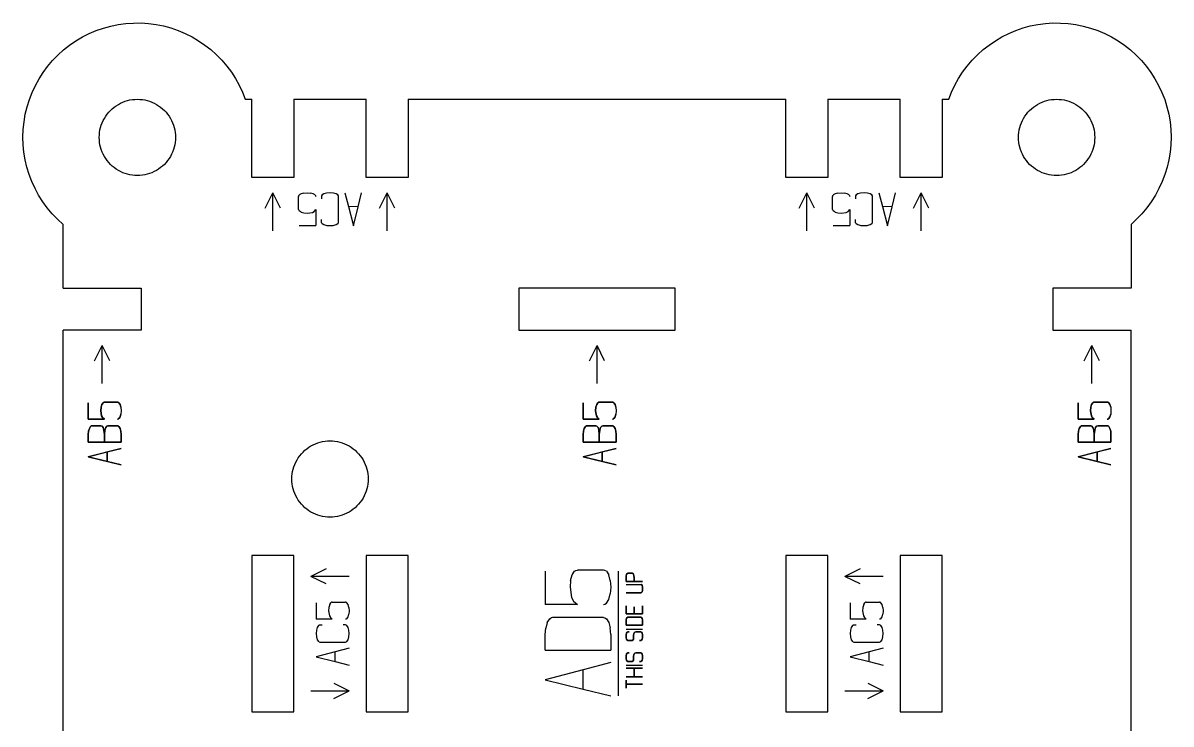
# Model space of a CAD drawing. Header units: millimetres. Extents: x -922 to -771, y -222 to -62.
# Drawn here: x -921.7 to -771.2, y -154.1 to -62.3 of the extents above; entities that cross this region are included whole.
import ezdxf

# ---------------------------------------------------------------- set-up
doc = ezdxf.new("R2010")
doc.units = ezdxf.units.MM
doc.layers.add('coding', color=2, linetype='Continuous')

msp = doc.modelspace()

# ---------------------------------------------------------------- linework, layer by layer
for p, q in [((-912.1, -63.3), (-911.16, -62.97)), ((-911.16, -62.97), (-910.2, -62.71)), ((-910.2, -62.71), (-909.22, -62.51)), ((-909.22, -62.51), (-908.23, -62.37)), ((-908.23, -62.37), (-907.23, -62.31)), ((-907.23, -62.31), (-906.23, -62.3)), ((-906.23, -62.3), (-905.23, -62.37)), ((-905.23, -62.37), (-904.24, -62.5)), ((-904.24, -62.5), (-903.26, -62.7)), ((-903.26, -62.7), (-902.3, -62.96)), ((-902.3, -62.96), (-901.35, -63.28)), ((-791.55, -63.28), (-790.61, -62.96)), ((-790.61, -62.96), (-789.65, -62.7)), ((-789.65, -62.7), (-788.67, -62.5)), ((-788.67, -62.5), (-787.67, -62.37)), ((-787.67, -62.37), (-786.68, -62.3)), ((-786.68, -62.3), (-785.68, -62.31)), ((-785.68, -62.31), (-784.68, -62.37)), ((-784.68, -62.37), (-783.69, -62.51)), ((-783.69, -62.51), (-782.71, -62.71)), ((-782.71, -62.71), (-781.75, -62.97)), ((-781.75, -62.97), (-780.8, -63.3)), ((-915.6, -65.22), (-914.78, -64.65)), ((-914.78, -64.65), (-913.92, -64.14)), ((-913.92, -64.14), (-913.02, -63.69)), ((-913.02, -63.69), (-912.1, -63.3)), ((-901.35, -63.28), (-900.43, -63.67)), ((-900.43, -63.67), (-899.54, -64.12)), ((-899.54, -64.12), (-898.68, -64.63)), ((-898.68, -64.63), (-897.85, -65.19)), ((-795.06, -65.19), (-794.23, -64.63)), ((-794.23, -64.63), (-793.37, -64.12)), ((-793.37, -64.12), (-792.48, -63.67)), ((-792.48, -63.67), (-791.55, -63.28)), ((-780.8, -63.3), (-779.88, -63.69)), ((-779.88, -63.69), (-778.99, -64.14)), ((-778.99, -64.14), (-778.13, -64.65)), ((-778.13, -64.65), (-777.31, -65.22)), ((-917.13, -66.51), (-916.38, -65.84)), ((-916.38, -65.84), (-915.6, -65.22)), ((-897.85, -65.19), (-897.06, -65.8)), ((-897.06, -65.8), (-896.32, -66.47)), ((-796.59, -66.47), (-795.84, -65.8)), ((-795.84, -65.8), (-795.06, -65.19)), ((-777.31, -65.22), (-776.52, -65.84)), ((-776.52, -65.84), (-775.78, -66.51)), ((-918.47, -67.99), (-917.82, -67.23)), ((-917.82, -67.23), (-917.13, -66.51)), ((-896.32, -66.47), (-895.62, -67.19)), ((-895.62, -67.19), (-894.97, -67.95)), ((-797.93, -67.95), (-797.29, -67.19)), ((-797.29, -67.19), (-796.59, -66.47)), ((-775.78, -66.51), (-775.09, -67.23)), ((-775.09, -67.23), (-774.44, -67.99)), ((-919.6, -69.63), (-919.06, -68.79)), ((-919.06, -68.79), (-918.47, -67.99)), ((-894.97, -67.95), (-894.38, -68.75)), ((-894.38, -68.75), (-893.84, -69.59)), ((-799.07, -69.59), (-798.53, -68.75)), ((-798.53, -68.75), (-797.93, -67.95)), ((-774.44, -67.99), (-773.85, -68.79)), ((-773.85, -68.79), (-773.31, -69.63)), ((-920.5, -71.42), (-920.08, -70.51)), ((-920.08, -70.51), (-919.6, -69.63)), ((-893.84, -69.59), (-893.35, -70.46)), ((-893.35, -70.46), (-892.93, -71.37)), ((-799.98, -71.37), (-799.56, -70.46)), ((-799.56, -70.46), (-799.07, -69.59)), ((-773.31, -69.63), (-772.83, -70.51)), ((-772.83, -70.51), (-772.41, -71.42)), ((-920.86, -72.35), (-920.5, -71.42)), ((-892.93, -71.37), (-892.56, -72.3)), ((-800.35, -72.3), (-799.98, -71.37)), ((-772.41, -71.42), (-772.04, -72.35)), ((-921.4, -74.27), (-921.16, -73.3)), ((-921.16, -73.3), (-920.86, -72.35)), ((-910.24, -73.76), (-910, -73.54)), ((-910, -73.54), (-909.75, -73.33)), ((-909.75, -73.33), (-909.48, -73.14)), ((-909.48, -73.14), (-909.2, -72.97)), ((-909.2, -72.97), (-908.92, -72.81)), ((-908.92, -72.81), (-908.62, -72.68)), ((-908.62, -72.68), (-908.31, -72.56)), ((-908.31, -72.56), (-908, -72.47)), ((-908, -72.47), (-907.68, -72.39)), ((-907.68, -72.39), (-907.36, -72.34)), ((-907.36, -72.34), (-907.03, -72.31)), ((-907.03, -72.31), (-906.7, -72.3)), ((-906.7, -72.3), (-906.38, -72.31)), ((-906.38, -72.31), (-906.05, -72.34)), ((-906.05, -72.34), (-905.73, -72.39)), ((-905.73, -72.39), (-905.41, -72.47)), ((-905.41, -72.47), (-905.1, -72.56)), ((-905.1, -72.56), (-904.79, -72.68)), ((-904.79, -72.68), (-904.49, -72.81)), ((-904.49, -72.81), (-904.2, -72.97)), ((-904.2, -72.97), (-903.93, -73.14)), ((-903.93, -73.14), (-903.66, -73.33)), ((-903.66, -73.33), (-903.41, -73.54)), ((-903.41, -73.54), (-903.17, -73.76)), ((-892.56, -72.3), (-891.7, -72.3)), ((-891.7, -82.55), (-891.7, -72.3)), ((-886.2, -72.3), (-886.2, -82.55)), ((-886.2, -72.3), (-876.7, -72.3)), ((-876.7, -82.55), (-876.7, -72.3)), ((-871.2, -72.3), (-821.7, -72.3)), ((-871.2, -72.3), (-871.2, -82.55)), ((-821.7, -82.55), (-821.7, -72.3)), ((-816.2, -72.3), (-806.7, -72.3)), ((-816.2, -72.3), (-816.2, -82.55)), ((-806.7, -82.55), (-806.7, -72.3)), ((-801.2, -72.3), (-800.35, -72.3)), ((-801.2, -72.3), (-801.2, -82.55)), ((-789.74, -73.76), (-789.5, -73.54)), ((-789.5, -73.54), (-789.25, -73.33)), ((-789.25, -73.33), (-788.98, -73.14)), ((-788.98, -73.14), (-788.7, -72.97)), ((-788.7, -72.97), (-788.42, -72.81)), ((-788.42, -72.81), (-788.12, -72.68)), ((-788.12, -72.68), (-787.81, -72.56)), ((-787.81, -72.56), (-787.5, -72.47)), ((-787.5, -72.47), (-787.18, -72.39)), ((-787.18, -72.39), (-786.86, -72.34)), ((-786.86, -72.34), (-786.53, -72.31)), ((-786.53, -72.31), (-786.2, -72.3)), ((-786.2, -72.3), (-785.88, -72.31)), ((-785.88, -72.31), (-785.55, -72.34)), ((-785.55, -72.34), (-785.23, -72.39)), ((-785.23, -72.39), (-784.91, -72.47)), ((-784.91, -72.47), (-784.6, -72.56)), ((-784.6, -72.56), (-784.29, -72.68)), ((-784.29, -72.68), (-783.99, -72.81)), ((-783.99, -72.81), (-783.7, -72.97)), ((-783.7, -72.97), (-783.43, -73.14)), ((-783.43, -73.14), (-783.16, -73.33)), ((-783.16, -73.33), (-782.91, -73.54)), ((-782.91, -73.54), (-782.67, -73.76)), ((-772.04, -72.35), (-771.75, -73.3)), ((-771.75, -73.3), (-771.51, -74.27)), ((-921.56, -75.26), (-921.4, -74.27)), ((-911.32, -75.38), (-911.19, -75.09)), ((-911.19, -75.09), (-911.03, -74.8)), ((-911.03, -74.8), (-910.86, -74.52)), ((-910.86, -74.52), (-910.67, -74.25)), ((-910.67, -74.25), (-910.46, -74)), ((-910.46, -74), (-910.24, -73.76)), ((-903.17, -73.76), (-902.94, -74)), ((-902.94, -74), (-902.74, -74.25)), ((-902.74, -74.25), (-902.55, -74.52)), ((-902.55, -74.52), (-902.37, -74.8)), ((-902.37, -74.8), (-902.22, -75.09)), ((-902.22, -75.09), (-902.08, -75.38)), ((-790.82, -75.38), (-790.69, -75.09)), ((-790.69, -75.09), (-790.54, -74.8)), ((-790.54, -74.8), (-790.36, -74.52)), ((-790.36, -74.52), (-790.17, -74.25)), ((-790.17, -74.25), (-789.96, -74)), ((-789.96, -74), (-789.74, -73.76)), ((-782.67, -73.76), (-782.45, -74)), ((-782.45, -74), (-782.24, -74.25)), ((-782.24, -74.25), (-782.05, -74.52)), ((-782.05, -74.52), (-781.87, -74.8)), ((-781.87, -74.8), (-781.72, -75.09)), ((-781.72, -75.09), (-781.59, -75.38)), ((-771.51, -74.27), (-771.34, -75.26)), ((-921.7, -77.25), (-921.67, -76.25)), ((-921.67, -76.25), (-921.56, -75.26)), ((-911.69, -76.97), (-911.66, -76.64)), ((-911.66, -76.64), (-911.61, -76.32)), ((-911.61, -76.32), (-911.53, -76)), ((-911.53, -76), (-911.44, -75.69)), ((-911.44, -75.69), (-911.32, -75.38)), ((-902.08, -75.38), (-901.97, -75.69)), ((-901.97, -75.69), (-901.87, -76)), ((-901.87, -76), (-901.8, -76.32)), ((-901.8, -76.32), (-901.75, -76.64)), ((-901.75, -76.64), (-901.71, -76.97)), ((-791.19, -76.97), (-791.16, -76.64)), ((-791.16, -76.64), (-791.11, -76.32)), ((-791.11, -76.32), (-791.03, -76)), ((-791.03, -76), (-790.94, -75.69)), ((-790.94, -75.69), (-790.82, -75.38)), ((-781.59, -75.38), (-781.47, -75.69)), ((-781.47, -75.69), (-781.38, -76)), ((-781.38, -76), (-781.3, -76.32)), ((-781.3, -76.32), (-781.25, -76.64)), ((-781.25, -76.64), (-781.22, -76.97)), ((-771.34, -75.26), (-771.24, -76.25)), ((-771.24, -76.25), (-771.2, -77.25)), ((-921.67, -78.25), (-921.7, -77.25)), ((-921.58, -79.24), (-921.67, -78.25)), ((-911.7, -77.3), (-911.69, -76.97)), ((-911.69, -77.62), (-911.7, -77.3)), ((-911.66, -77.95), (-911.69, -77.62)), ((-911.61, -78.27), (-911.66, -77.95)), ((-901.75, -77.95), (-901.8, -78.27)), ((-901.71, -77.62), (-901.75, -77.95)), ((-901.71, -76.97), (-901.7, -77.3)), ((-901.7, -77.3), (-901.71, -77.62)), ((-791.2, -77.3), (-791.19, -76.97)), ((-791.19, -77.62), (-791.2, -77.3)), ((-791.16, -77.95), (-791.19, -77.62)), ((-791.11, -78.27), (-791.16, -77.95)), ((-781.25, -77.95), (-781.3, -78.27)), ((-781.22, -77.62), (-781.25, -77.95)), ((-781.22, -76.97), (-781.2, -77.3)), ((-781.2, -77.3), (-781.22, -77.62)), ((-771.24, -78.25), (-771.33, -79.24)), ((-771.2, -77.25), (-771.24, -78.25)), ((-921.41, -80.23), (-921.58, -79.24)), ((-911.53, -78.59), (-911.61, -78.27)), ((-911.44, -78.9), (-911.53, -78.59)), ((-911.32, -79.21), (-911.44, -78.9)), ((-911.19, -79.51), (-911.32, -79.21)), ((-911.03, -79.8), (-911.19, -79.51)), ((-902.22, -79.51), (-902.37, -79.8)), ((-902.08, -79.21), (-902.22, -79.51)), ((-901.97, -78.9), (-902.08, -79.21)), ((-901.87, -78.59), (-901.97, -78.9)), ((-901.8, -78.27), (-901.87, -78.59)), ((-791.03, -78.59), (-791.11, -78.27)), ((-790.94, -78.9), (-791.03, -78.59)), ((-790.82, -79.21), (-790.94, -78.9)), ((-790.69, -79.51), (-790.82, -79.21)), ((-790.54, -79.8), (-790.69, -79.51)), ((-781.72, -79.51), (-781.87, -79.8)), ((-781.59, -79.21), (-781.72, -79.51)), ((-781.47, -78.9), (-781.59, -79.21)), ((-781.38, -78.59), (-781.47, -78.9)), ((-781.3, -78.27), (-781.38, -78.59)), ((-771.33, -79.24), (-771.49, -80.23)), ((-921.19, -81.2), (-921.41, -80.23)), ((-920.89, -82.16), (-921.19, -81.2)), ((-910.86, -80.07), (-911.03, -79.8)), ((-910.67, -80.34), (-910.86, -80.07)), ((-910.46, -80.59), (-910.67, -80.34)), ((-910.24, -80.83), (-910.46, -80.59)), ((-910, -81.06), (-910.24, -80.83)), ((-909.75, -81.26), (-910, -81.06)), ((-909.48, -81.45), (-909.75, -81.26)), ((-903.66, -81.26), (-903.93, -81.45)), ((-903.41, -81.06), (-903.66, -81.26)), ((-903.17, -80.83), (-903.41, -81.06)), ((-902.94, -80.59), (-903.17, -80.83)), ((-902.74, -80.34), (-902.94, -80.59)), ((-902.55, -80.07), (-902.74, -80.34)), ((-902.37, -79.8), (-902.55, -80.07)), ((-790.36, -80.07), (-790.54, -79.8)), ((-790.17, -80.34), (-790.36, -80.07)), ((-789.96, -80.59), (-790.17, -80.34)), ((-789.74, -80.83), (-789.96, -80.59)), ((-789.5, -81.06), (-789.74, -80.83)), ((-789.25, -81.26), (-789.5, -81.06)), ((-788.98, -81.45), (-789.25, -81.26)), ((-783.16, -81.26), (-783.43, -81.45)), ((-782.91, -81.06), (-783.16, -81.26)), ((-782.67, -80.83), (-782.91, -81.06)), ((-782.45, -80.59), (-782.67, -80.83)), ((-782.24, -80.34), (-782.45, -80.59)), ((-782.05, -80.07), (-782.24, -80.34)), ((-781.87, -79.8), (-782.05, -80.07)), ((-771.72, -81.2), (-772.01, -82.16)), ((-771.49, -80.23), (-771.72, -81.2)), ((-920.54, -83.09), (-920.89, -82.16)), ((-909.2, -81.63), (-909.48, -81.45)), ((-908.92, -81.78), (-909.2, -81.63)), ((-908.62, -81.92), (-908.92, -81.78)), ((-908.31, -82.03), (-908.62, -81.92)), ((-908, -82.13), (-908.31, -82.03)), ((-907.68, -82.2), (-908, -82.13)), ((-907.36, -82.25), (-907.68, -82.2)), ((-907.03, -82.29), (-907.36, -82.25)), ((-906.7, -82.3), (-907.03, -82.29)), ((-906.38, -82.29), (-906.7, -82.3)), ((-906.05, -82.25), (-906.38, -82.29)), ((-905.73, -82.2), (-906.05, -82.25)), ((-905.41, -82.13), (-905.73, -82.2)), ((-905.1, -82.03), (-905.41, -82.13)), ((-904.79, -81.92), (-905.1, -82.03)), ((-904.49, -81.78), (-904.79, -81.92)), ((-904.2, -81.63), (-904.49, -81.78)), ((-903.93, -81.45), (-904.2, -81.63)), ((-886.2, -82.55), (-891.7, -82.55)), ((-871.2, -82.55), (-876.7, -82.55)), ((-816.2, -82.55), (-821.7, -82.55)), ((-801.2, -82.55), (-806.7, -82.55)), ((-788.7, -81.63), (-788.98, -81.45)), ((-788.42, -81.78), (-788.7, -81.63)), ((-788.12, -81.92), (-788.42, -81.78)), ((-787.81, -82.03), (-788.12, -81.92)), ((-787.5, -82.13), (-787.81, -82.03)), ((-787.18, -82.2), (-787.5, -82.13)), ((-786.86, -82.25), (-787.18, -82.2)), ((-786.53, -82.29), (-786.86, -82.25)), ((-786.2, -82.3), (-786.53, -82.29)), ((-785.88, -82.29), (-786.2, -82.3)), ((-785.55, -82.25), (-785.88, -82.29)), ((-785.23, -82.2), (-785.55, -82.25)), ((-784.91, -82.13), (-785.23, -82.2)), ((-784.6, -82.03), (-784.91, -82.13)), ((-784.29, -81.92), (-784.6, -82.03)), ((-783.99, -81.78), (-784.29, -81.92)), ((-783.7, -81.63), (-783.99, -81.78)), ((-783.43, -81.45), (-783.7, -81.63)), ((-772.01, -82.16), (-772.37, -83.09)), ((-920.12, -84), (-920.54, -83.09)), ((-919.65, -84.88), (-920.12, -84)), ((-772.79, -84), (-773.26, -84.88)), ((-772.37, -83.09), (-772.79, -84)), ((-919.11, -85.72), (-919.65, -84.88)), ((-918.52, -86.53), (-919.11, -85.72)), ((-773.8, -85.72), (-774.39, -86.53)), ((-773.26, -84.88), (-773.8, -85.72)), ((-917.88, -87.3), (-918.52, -86.53)), ((-774.39, -86.53), (-775.03, -87.3)), ((-917.19, -88.02), (-917.88, -87.3)), ((-916.45, -88.7), (-917.19, -88.02)), ((-916.45, -97.05), (-916.45, -88.7)), ((-775.72, -88.02), (-776.45, -88.7)), ((-776.45, -88.7), (-776.45, -97.05)), ((-775.03, -87.3), (-775.72, -88.02)), ((-916.45, -97.05), (-906.2, -97.05)), ((-906.2, -97.05), (-906.2, -102.55)), ((-836.2, -97.05), (-856.7, -97.05)), ((-856.7, -97.05), (-856.7, -102.55)), ((-836.2, -102.55), (-836.2, -97.05)), ((-786.7, -97.05), (-786.7, -102.55)), ((-776.45, -97.05), (-786.7, -97.05)), ((-906.2, -102.55), (-916.45, -102.55)), ((-916.45, -182.05), (-916.45, -102.55)), ((-856.7, -102.55), (-836.2, -102.55)), ((-786.7, -102.55), (-776.45, -102.55)), ((-776.45, -182.05), (-776.45, -102.55)), ((-883.37, -117.43), (-883.06, -117.31)), ((-883.06, -117.31), (-882.75, -117.22)), ((-882.75, -117.22), (-882.43, -117.14)), ((-882.43, -117.14), (-882.11, -117.09)), ((-882.11, -117.09), (-881.78, -117.06)), ((-881.78, -117.06), (-881.45, -117.05)), ((-881.45, -117.05), (-881.13, -117.06)), ((-881.13, -117.06), (-880.8, -117.09)), ((-880.8, -117.09), (-880.48, -117.14)), ((-880.48, -117.14), (-880.16, -117.22)), ((-880.16, -117.22), (-879.85, -117.31)), ((-879.85, -117.31), (-879.54, -117.43)), ((-885.42, -119), (-885.21, -118.75)), ((-885.21, -118.75), (-884.99, -118.51)), ((-884.99, -118.51), (-884.75, -118.29)), ((-884.75, -118.29), (-884.5, -118.08)), ((-884.5, -118.08), (-884.23, -117.89)), ((-884.23, -117.89), (-883.95, -117.72)), ((-883.95, -117.72), (-883.67, -117.56)), ((-883.67, -117.56), (-883.37, -117.43)), ((-879.54, -117.43), (-879.24, -117.56)), ((-879.24, -117.56), (-878.95, -117.72)), ((-878.95, -117.72), (-878.68, -117.89)), ((-878.68, -117.89), (-878.41, -118.08)), ((-878.41, -118.08), (-878.16, -118.29)), ((-878.16, -118.29), (-877.92, -118.51)), ((-877.92, -118.51), (-877.7, -118.75)), ((-877.7, -118.75), (-877.49, -119)), ((-886.19, -120.44), (-886.07, -120.13)), ((-886.07, -120.13), (-885.94, -119.84)), ((-885.94, -119.84), (-885.78, -119.55)), ((-885.78, -119.55), (-885.61, -119.27)), ((-885.61, -119.27), (-885.42, -119)), ((-877.49, -119), (-877.3, -119.27)), ((-877.3, -119.27), (-877.12, -119.55)), ((-877.12, -119.55), (-876.97, -119.84)), ((-876.97, -119.84), (-876.83, -120.13)), ((-876.83, -120.13), (-876.72, -120.44)), ((-886.45, -122.05), (-886.44, -121.72)), ((-886.44, -121.72), (-886.41, -121.39)), ((-886.41, -121.39), (-886.36, -121.07)), ((-886.36, -121.07), (-886.28, -120.75)), ((-886.28, -120.75), (-886.19, -120.44)), ((-876.72, -120.44), (-876.62, -120.75)), ((-876.62, -120.75), (-876.55, -121.07)), ((-876.55, -121.07), (-876.5, -121.39)), ((-876.5, -121.39), (-876.47, -121.72)), ((-876.47, -121.72), (-876.45, -122.05)), ((-886.44, -122.37), (-886.45, -122.05)), ((-886.41, -122.7), (-886.44, -122.37)), ((-886.36, -123.02), (-886.41, -122.7)), ((-886.28, -123.34), (-886.36, -123.02)), ((-886.19, -123.65), (-886.28, -123.34)), ((-876.62, -123.34), (-876.72, -123.65)), ((-876.55, -123.02), (-876.62, -123.34)), ((-876.5, -122.7), (-876.55, -123.02)), ((-876.47, -122.37), (-876.5, -122.7)), ((-876.45, -122.05), (-876.47, -122.37)), ((-886.07, -123.96), (-886.19, -123.65)), ((-885.94, -124.26), (-886.07, -123.96)), ((-885.78, -124.55), (-885.94, -124.26)), ((-885.61, -124.82), (-885.78, -124.55)), ((-885.42, -125.09), (-885.61, -124.82)), ((-877.3, -124.82), (-877.49, -125.09)), ((-877.12, -124.55), (-877.3, -124.82)), ((-876.97, -124.26), (-877.12, -124.55)), ((-876.83, -123.96), (-876.97, -124.26)), ((-876.72, -123.65), (-876.83, -123.96)), ((-885.21, -125.34), (-885.42, -125.09)), ((-884.99, -125.58), (-885.21, -125.34)), ((-884.75, -125.81), (-884.99, -125.58)), ((-884.5, -126.01), (-884.75, -125.81)), ((-884.23, -126.2), (-884.5, -126.01)), ((-883.95, -126.38), (-884.23, -126.2)), ((-883.67, -126.53), (-883.95, -126.38)), ((-878.95, -126.38), (-879.24, -126.53)), ((-878.68, -126.2), (-878.95, -126.38)), ((-878.41, -126.01), (-878.68, -126.2)), ((-878.16, -125.81), (-878.41, -126.01)), ((-877.92, -125.58), (-878.16, -125.81)), ((-877.7, -125.34), (-877.92, -125.58)), ((-877.49, -125.09), (-877.7, -125.34)), ((-883.37, -126.67), (-883.67, -126.53)), ((-883.06, -126.78), (-883.37, -126.67)), ((-882.75, -126.88), (-883.06, -126.78)), ((-882.43, -126.95), (-882.75, -126.88)), ((-882.11, -127), (-882.43, -126.95)), ((-881.78, -127.04), (-882.11, -127)), ((-881.45, -127.05), (-881.78, -127.04)), ((-881.13, -127.04), (-881.45, -127.05)), ((-880.8, -127), (-881.13, -127.04)), ((-880.48, -126.95), (-880.8, -127)), ((-880.16, -126.88), (-880.48, -126.95)), ((-879.85, -126.78), (-880.16, -126.88)), ((-879.54, -126.67), (-879.85, -126.78)), ((-879.24, -126.53), (-879.54, -126.67)), ((-891.7, -132.05), (-891.7, -152.55)), ((-886.2, -132.05), (-891.7, -132.05)), ((-886.2, -152.55), (-886.2, -132.05)), ((-876.7, -132.05), (-876.7, -152.55)), ((-871.2, -132.05), (-876.7, -132.05)), ((-871.2, -152.55), (-871.2, -132.05)), ((-816.2, -132.05), (-821.7, -132.05)), ((-821.7, -132.05), (-821.7, -152.55)), ((-816.2, -152.55), (-816.2, -132.05)), ((-801.2, -132.05), (-806.7, -132.05)), ((-806.7, -132.05), (-806.7, -152.55)), ((-801.2, -152.55), (-801.2, -132.05)), ((-891.7, -152.55), (-886.2, -152.55)), ((-876.7, -152.55), (-871.2, -152.55)), ((-821.7, -152.55), (-816.2, -152.55)), ((-806.7, -152.55), (-801.2, -152.55))]:
    msp.add_line(p, q)
at = {"layer": 'coding'}
for p, q in [((-889.95, -86.55), (-888.95, -84.55)), ((-888.95, -89.55), (-888.95, -84.55)), ((-887.95, -86.55), (-888.95, -84.55)), ((-885.55, -84.93), (-885.57, -85.03)), ((-885.57, -86.74), (-885.57, -85.03)), ((-885.55, -84.93), (-885.49, -84.84)), ((-885.25, -84.69), (-885.49, -84.84)), ((-884.89, -84.58), (-885.25, -84.69)), ((-884.89, -84.58), (-884.45, -84.55)), ((-884.45, -84.55), (-884, -84.58)), ((-883.64, -84.69), (-884, -84.58)), ((-883.4, -84.84), (-883.64, -84.69)), ((-883.4, -84.84), (-883.34, -84.93)), ((-883.34, -84.93), (-883.32, -85.03)), ((-882.56, -84.93), (-882.58, -85.03)), ((-882.58, -85.03), (-882.58, -85.33)), ((-882.5, -84.84), (-882.56, -84.93)), ((-882.25, -84.68), (-882.5, -84.84)), ((-881.9, -84.58), (-882.25, -84.68)), ((-881.45, -84.55), (-881.9, -84.58)), ((-881.01, -84.58), (-881.45, -84.55)), ((-880.65, -84.68), (-881.01, -84.58)), ((-880.41, -84.84), (-880.65, -84.68)), ((-880.35, -84.93), (-880.41, -84.84)), ((-880.33, -85.03), (-880.35, -84.93)), ((-880.33, -88.37), (-880.33, -85.03)), ((-879.52, -84.55), (-879.04, -86.36)), ((-877.78, -86.37), (-877.33, -84.55)), ((-874.95, -86.55), (-873.95, -84.55)), ((-873.95, -89.55), (-873.95, -84.55)), ((-872.95, -86.55), (-873.95, -84.55)), ((-819.95, -86.55), (-818.95, -84.55)), ((-818.95, -89.55), (-818.95, -84.55)), ((-817.95, -86.55), (-818.95, -84.55)), ((-815.55, -84.93), (-815.57, -85.03)), ((-815.57, -86.74), (-815.57, -85.03)), ((-815.55, -84.93), (-815.49, -84.84)), ((-815.25, -84.69), (-815.49, -84.84)), ((-814.89, -84.58), (-815.25, -84.69)), ((-814.89, -84.58), (-814.45, -84.55)), ((-814.45, -84.55), (-814, -84.58)), ((-813.64, -84.69), (-814, -84.58)), ((-813.4, -84.84), (-813.64, -84.69)), ((-813.4, -84.84), (-813.34, -84.93)), ((-813.34, -84.93), (-813.32, -85.03)), ((-812.56, -84.93), (-812.58, -85.03)), ((-812.58, -85.03), (-812.58, -85.33)), ((-812.5, -84.84), (-812.56, -84.93)), ((-812.25, -84.68), (-812.5, -84.84)), ((-811.9, -84.58), (-812.25, -84.68)), ((-811.45, -84.55), (-811.9, -84.58)), ((-811.01, -84.58), (-811.45, -84.55)), ((-810.65, -84.68), (-811.01, -84.58)), ((-810.41, -84.84), (-810.65, -84.68)), ((-810.35, -84.93), (-810.41, -84.84)), ((-810.33, -85.03), (-810.35, -84.93)), ((-810.33, -88.37), (-810.33, -85.03)), ((-809.52, -84.55), (-809.04, -86.36)), ((-807.78, -86.37), (-807.33, -84.55)), ((-804.95, -86.55), (-803.95, -84.55)), ((-803.95, -89.55), (-803.95, -84.55)), ((-802.95, -86.55), (-803.95, -84.55)), ((-885.57, -86.74), (-885.55, -86.83)), ((-885.55, -86.83), (-885.49, -86.92)), ((-885.25, -87.08), (-885.49, -86.92)), ((-885.25, -87.08), (-884.89, -87.18)), ((-884.89, -87.18), (-884.45, -87.22)), ((-884.45, -87.22), (-883.77, -87.12)), ((-883.77, -87.12), (-883.54, -86.99)), ((-883.54, -86.99), (-883.32, -86.74)), ((-883.32, -86.74), (-883.32, -88.85)), ((-879.04, -86.36), (-878.39, -88.86)), ((-877.78, -86.37), (-879.04, -86.36)), ((-878.39, -88.86), (-877.78, -86.37)), ((-815.57, -86.74), (-815.55, -86.83)), ((-815.55, -86.83), (-815.49, -86.92)), ((-815.25, -87.08), (-815.49, -86.92)), ((-815.25, -87.08), (-814.89, -87.18)), ((-814.89, -87.18), (-814.45, -87.22)), ((-814.45, -87.22), (-813.77, -87.12)), ((-813.77, -87.12), (-813.54, -86.99)), ((-813.54, -86.99), (-813.32, -86.74)), ((-813.32, -86.74), (-813.32, -88.85)), ((-809.04, -86.36), (-808.39, -88.86)), ((-807.78, -86.37), (-809.04, -86.36)), ((-808.39, -88.86), (-807.78, -86.37)), ((-882.58, -88.37), (-882.58, -88.07)), ((-882.56, -88.47), (-882.58, -88.37)), ((-882.56, -88.47), (-882.5, -88.56)), ((-882.5, -88.56), (-882.25, -88.71)), ((-882.25, -88.71), (-881.89, -88.82)), ((-881.02, -88.82), (-880.65, -88.71)), ((-880.65, -88.71), (-880.41, -88.56)), ((-880.35, -88.47), (-880.41, -88.56)), ((-880.35, -88.47), (-880.33, -88.37)), ((-812.58, -88.37), (-812.58, -88.07)), ((-812.56, -88.47), (-812.58, -88.37)), ((-812.56, -88.47), (-812.5, -88.56)), ((-812.5, -88.56), (-812.25, -88.71)), ((-812.25, -88.71), (-811.89, -88.82)), ((-811.02, -88.82), (-810.65, -88.71)), ((-810.65, -88.71), (-810.41, -88.56)), ((-810.35, -88.47), (-810.41, -88.56)), ((-810.35, -88.47), (-810.33, -88.37)), ((-885.49, -88.85), (-883.32, -88.85)), ((-881.89, -88.82), (-881.45, -88.85)), ((-881.45, -88.85), (-881.02, -88.82)), ((-815.49, -88.85), (-813.32, -88.85)), ((-811.89, -88.82), (-811.45, -88.85)), ((-811.45, -88.85), (-811.02, -88.82)), ((-912.33, -106.55), (-911.33, -104.55)), ((-911.33, -109.55), (-911.33, -104.55)), ((-910.33, -106.55), (-911.33, -104.55)), ((-847.45, -106.55), (-846.45, -104.55)), ((-846.45, -109.55), (-846.45, -104.55)), ((-845.45, -106.55), (-846.45, -104.55)), ((-782.58, -106.55), (-781.58, -104.55)), ((-781.58, -109.55), (-781.58, -104.55)), ((-780.58, -106.55), (-781.58, -104.55)), ((-913.14, -114.22), (-913.14, -112.05)), ((-913.14, -112.05), (-913.14, -114.22)), ((-911.47, -112.65), (-911.5, -113.1)), ((-911.5, -113.1), (-911.47, -112.65)), ((-911.36, -112.29), (-911.47, -112.65)), ((-911.47, -112.65), (-911.36, -112.29)), ((-911.21, -112.05), (-911.36, -112.29)), ((-911.36, -112.29), (-911.21, -112.05)), ((-911.12, -111.99), (-911.21, -112.05)), ((-911.21, -112.05), (-911.12, -111.99)), ((-911.02, -111.97), (-911.12, -111.99)), ((-911.12, -111.99), (-911.02, -111.97)), ((-909.31, -111.97), (-911.02, -111.97)), ((-911.02, -111.97), (-909.31, -111.97)), ((-909.21, -111.99), (-909.31, -111.97)), ((-909.31, -111.97), (-909.21, -111.99)), ((-909.13, -112.05), (-909.21, -111.99)), ((-909.21, -111.99), (-909.13, -112.05)), ((-908.97, -112.29), (-909.13, -112.05)), ((-909.13, -112.05), (-908.97, -112.29)), ((-908.86, -112.65), (-908.97, -112.29)), ((-908.97, -112.29), (-908.86, -112.65)), ((-908.86, -112.65), (-908.83, -113.1)), ((-848.26, -114.22), (-848.26, -112.05)), ((-848.26, -112.05), (-848.26, -114.22)), ((-846.59, -112.65), (-846.63, -113.1)), ((-846.63, -113.1), (-846.59, -112.65)), ((-846.49, -112.29), (-846.59, -112.65)), ((-846.59, -112.65), (-846.49, -112.29)), ((-846.33, -112.05), (-846.49, -112.29)), ((-846.49, -112.29), (-846.33, -112.05)), ((-846.24, -111.99), (-846.33, -112.05)), ((-846.33, -112.05), (-846.24, -111.99)), ((-846.15, -111.97), (-846.24, -111.99)), ((-846.24, -111.99), (-846.15, -111.97)), ((-844.44, -111.97), (-846.15, -111.97)), ((-846.15, -111.97), (-844.44, -111.97)), ((-844.34, -111.99), (-844.44, -111.97)), ((-844.44, -111.97), (-844.34, -111.99)), ((-844.25, -112.05), (-844.34, -111.99)), ((-844.34, -111.99), (-844.25, -112.05)), ((-844.09, -112.29), (-844.25, -112.05)), ((-844.25, -112.05), (-844.09, -112.29)), ((-843.99, -112.65), (-844.09, -112.29)), ((-844.09, -112.29), (-843.99, -112.65)), ((-843.99, -112.65), (-843.95, -113.1)), ((-783.39, -114.22), (-783.39, -112.05)), ((-783.39, -112.05), (-783.39, -114.22)), ((-781.72, -112.65), (-781.75, -113.1)), ((-781.75, -113.1), (-781.72, -112.65)), ((-781.61, -112.29), (-781.72, -112.65)), ((-781.72, -112.65), (-781.61, -112.29)), ((-781.46, -112.05), (-781.61, -112.29)), ((-781.61, -112.29), (-781.46, -112.05)), ((-781.37, -111.99), (-781.46, -112.05)), ((-781.46, -112.05), (-781.37, -111.99)), ((-781.27, -111.97), (-781.37, -111.99)), ((-781.37, -111.99), (-781.27, -111.97)), ((-779.56, -111.97), (-781.27, -111.97)), ((-781.27, -111.97), (-779.56, -111.97)), ((-779.46, -111.99), (-779.56, -111.97)), ((-779.56, -111.97), (-779.46, -111.99)), ((-779.38, -112.05), (-779.46, -111.99)), ((-779.46, -111.99), (-779.38, -112.05)), ((-779.22, -112.29), (-779.38, -112.05)), ((-779.38, -112.05), (-779.22, -112.29)), ((-779.11, -112.65), (-779.22, -112.29)), ((-779.22, -112.29), (-779.11, -112.65)), ((-779.11, -112.65), (-779.08, -113.1)), ((-911.02, -114.22), (-913.14, -114.22)), ((-913.14, -114.22), (-911.02, -114.22)), ((-911.5, -113.1), (-911.4, -113.77)), ((-911.4, -113.77), (-911.5, -113.1)), ((-911.4, -113.77), (-911.28, -114)), ((-911.28, -114), (-911.4, -113.77)), ((-911.28, -114), (-911.02, -114.22)), ((-911.02, -114.22), (-911.28, -114)), ((-909.21, -114.2), (-909.31, -114.22)), ((-909.31, -114.22), (-909.21, -114.2)), ((-909.13, -114.14), (-909.21, -114.2)), ((-909.21, -114.2), (-909.13, -114.14)), ((-908.97, -113.9), (-909.13, -114.14)), ((-909.13, -114.14), (-908.97, -113.9)), ((-908.86, -113.54), (-908.97, -113.9)), ((-908.97, -113.9), (-908.86, -113.54)), ((-908.83, -113.1), (-908.86, -113.54)), ((-846.15, -114.22), (-848.26, -114.22)), ((-848.26, -114.22), (-846.15, -114.22)), ((-846.63, -113.1), (-846.53, -113.77)), ((-846.53, -113.77), (-846.63, -113.1)), ((-846.53, -113.77), (-846.4, -114)), ((-846.4, -114), (-846.53, -113.77)), ((-846.4, -114), (-846.15, -114.22)), ((-846.15, -114.22), (-846.4, -114)), ((-844.34, -114.2), (-844.44, -114.22)), ((-844.44, -114.22), (-844.34, -114.2)), ((-844.25, -114.14), (-844.34, -114.2)), ((-844.34, -114.2), (-844.25, -114.14)), ((-844.09, -113.9), (-844.25, -114.14)), ((-844.25, -114.14), (-844.09, -113.9)), ((-843.99, -113.54), (-844.09, -113.9)), ((-844.09, -113.9), (-843.99, -113.54)), ((-843.95, -113.1), (-843.99, -113.54)), ((-781.27, -114.22), (-783.39, -114.22)), ((-783.39, -114.22), (-781.27, -114.22)), ((-781.75, -113.1), (-781.65, -113.77)), ((-781.65, -113.77), (-781.75, -113.1)), ((-781.65, -113.77), (-781.53, -114)), ((-781.53, -114), (-781.65, -113.77)), ((-781.53, -114), (-781.27, -114.22)), ((-781.27, -114.22), (-781.53, -114)), ((-779.46, -114.2), (-779.56, -114.22)), ((-779.56, -114.22), (-779.46, -114.2)), ((-779.38, -114.14), (-779.46, -114.2)), ((-779.46, -114.2), (-779.38, -114.14)), ((-779.22, -113.9), (-779.38, -114.14)), ((-779.38, -114.14), (-779.22, -113.9)), ((-779.11, -113.54), (-779.22, -113.9)), ((-779.22, -113.9), (-779.11, -113.54)), ((-779.08, -113.1), (-779.11, -113.54)), ((-913.14, -116.2), (-913.1, -115.77)), ((-913.1, -115.77), (-913.14, -116.2)), ((-912.99, -115.41), (-913.1, -115.77)), ((-913.1, -115.77), (-912.99, -115.41)), ((-912.84, -115.16), (-912.99, -115.41)), ((-912.99, -115.41), (-912.84, -115.16)), ((-912.75, -115.1), (-912.84, -115.16)), ((-912.84, -115.16), (-912.75, -115.1)), ((-912.75, -115.1), (-912.66, -115.08)), ((-912.66, -115.08), (-912.75, -115.1)), ((-912.66, -115.08), (-911.49, -115.08)), ((-911.49, -115.08), (-912.66, -115.08)), ((-911.49, -115.08), (-911.33, -115.13)), ((-911.33, -115.13), (-911.49, -115.08)), ((-911.2, -115.31), (-911.33, -115.13)), ((-911.33, -115.13), (-911.2, -115.31)), ((-911.09, -115.65), (-911.2, -115.31)), ((-911.2, -115.31), (-911.09, -115.65)), ((-911.09, -115.65), (-911.03, -116.2)), ((-911.03, -116.2), (-911.09, -115.65)), ((-911.03, -116.2), (-910.96, -115.64)), ((-910.96, -115.64), (-911.03, -116.2)), ((-910.96, -115.64), (-910.85, -115.31)), ((-910.85, -115.31), (-910.96, -115.64)), ((-910.85, -115.31), (-910.72, -115.13)), ((-910.72, -115.13), (-910.85, -115.31)), ((-910.72, -115.13), (-910.57, -115.08)), ((-910.57, -115.08), (-910.72, -115.13)), ((-909.31, -115.08), (-910.57, -115.08)), ((-910.57, -115.08), (-909.31, -115.08)), ((-909.31, -115.08), (-909.21, -115.1)), ((-909.21, -115.1), (-909.31, -115.08)), ((-909.12, -115.16), (-909.21, -115.1)), ((-909.21, -115.1), (-909.12, -115.16)), ((-908.97, -115.41), (-909.12, -115.16)), ((-909.12, -115.16), (-908.97, -115.41)), ((-908.97, -115.41), (-908.86, -115.77)), ((-908.86, -115.77), (-908.97, -115.41)), ((-908.83, -116.2), (-908.86, -115.77)), ((-908.86, -115.77), (-908.83, -116.2)), ((-848.26, -116.2), (-848.23, -115.77)), ((-848.23, -115.77), (-848.26, -116.2)), ((-848.12, -115.41), (-848.23, -115.77)), ((-848.23, -115.77), (-848.12, -115.41)), ((-847.96, -115.16), (-848.12, -115.41)), ((-848.12, -115.41), (-847.96, -115.16)), ((-847.88, -115.1), (-847.96, -115.16)), ((-847.96, -115.16), (-847.88, -115.1)), ((-847.88, -115.1), (-847.78, -115.08)), ((-847.78, -115.08), (-847.88, -115.1)), ((-847.78, -115.08), (-846.61, -115.08)), ((-846.61, -115.08), (-847.78, -115.08)), ((-846.61, -115.08), (-846.46, -115.13)), ((-846.46, -115.13), (-846.61, -115.08)), ((-846.32, -115.31), (-846.46, -115.13)), ((-846.46, -115.13), (-846.32, -115.31)), ((-846.22, -115.65), (-846.32, -115.31)), ((-846.32, -115.31), (-846.22, -115.65)), ((-846.22, -115.65), (-846.15, -116.2)), ((-846.15, -116.2), (-846.22, -115.65)), ((-846.15, -116.2), (-846.08, -115.64)), ((-846.08, -115.64), (-846.15, -116.2)), ((-846.08, -115.64), (-845.98, -115.31)), ((-845.98, -115.31), (-846.08, -115.64)), ((-845.98, -115.31), (-845.84, -115.13)), ((-845.84, -115.13), (-845.98, -115.31)), ((-845.84, -115.13), (-845.69, -115.08)), ((-845.69, -115.08), (-845.84, -115.13)), ((-844.44, -115.08), (-845.69, -115.08)), ((-845.69, -115.08), (-844.44, -115.08)), ((-844.44, -115.08), (-844.34, -115.1)), ((-844.34, -115.1), (-844.44, -115.08)), ((-844.25, -115.16), (-844.34, -115.1)), ((-844.34, -115.1), (-844.25, -115.16)), ((-844.09, -115.41), (-844.25, -115.16)), ((-844.25, -115.16), (-844.09, -115.41)), ((-844.09, -115.41), (-843.99, -115.77)), ((-843.99, -115.77), (-844.09, -115.41)), ((-843.95, -116.2), (-843.99, -115.77)), ((-843.99, -115.77), (-843.95, -116.2)), ((-783.39, -116.2), (-783.35, -115.77)), ((-783.35, -115.77), (-783.39, -116.2)), ((-783.24, -115.41), (-783.35, -115.77)), ((-783.35, -115.77), (-783.24, -115.41)), ((-783.09, -115.16), (-783.24, -115.41)), ((-783.24, -115.41), (-783.09, -115.16)), ((-783, -115.1), (-783.09, -115.16)), ((-783.09, -115.16), (-783, -115.1)), ((-783, -115.1), (-782.91, -115.08)), ((-782.91, -115.08), (-783, -115.1)), ((-782.91, -115.08), (-781.74, -115.08)), ((-781.74, -115.08), (-782.91, -115.08)), ((-781.74, -115.08), (-781.58, -115.13)), ((-781.58, -115.13), (-781.74, -115.08)), ((-781.45, -115.31), (-781.58, -115.13)), ((-781.58, -115.13), (-781.45, -115.31)), ((-781.34, -115.65), (-781.45, -115.31)), ((-781.45, -115.31), (-781.34, -115.65)), ((-781.34, -115.65), (-781.28, -116.2)), ((-781.28, -116.2), (-781.34, -115.65)), ((-781.28, -116.2), (-781.21, -115.64)), ((-781.21, -115.64), (-781.28, -116.2)), ((-781.21, -115.64), (-781.1, -115.31)), ((-781.1, -115.31), (-781.21, -115.64)), ((-781.1, -115.31), (-780.97, -115.13)), ((-780.97, -115.13), (-781.1, -115.31)), ((-780.97, -115.13), (-780.82, -115.08)), ((-780.82, -115.08), (-780.97, -115.13)), ((-779.56, -115.08), (-780.82, -115.08)), ((-780.82, -115.08), (-779.56, -115.08)), ((-779.56, -115.08), (-779.46, -115.1)), ((-779.46, -115.1), (-779.56, -115.08)), ((-779.37, -115.16), (-779.46, -115.1)), ((-779.46, -115.1), (-779.37, -115.16)), ((-779.22, -115.41), (-779.37, -115.16)), ((-779.37, -115.16), (-779.22, -115.41)), ((-779.22, -115.41), (-779.11, -115.77)), ((-779.11, -115.77), (-779.22, -115.41)), ((-779.08, -116.2), (-779.11, -115.77)), ((-779.11, -115.77), (-779.08, -116.2)), ((-913.14, -116.2), (-913.14, -117.22)), ((-913.14, -117.22), (-913.14, -116.2)), ((-913.14, -117.22), (-908.83, -117.22)), ((-911.03, -117.22), (-913.14, -117.22)), ((-911.03, -117.22), (-911.03, -116.2)), ((-911.03, -116.2), (-911.03, -117.22)), ((-908.83, -117.22), (-911.03, -117.22)), ((-908.83, -116.2), (-908.83, -117.22)), ((-908.83, -117.22), (-908.83, -116.2)), ((-848.26, -116.2), (-848.26, -117.22)), ((-848.26, -117.22), (-848.26, -116.2)), ((-848.26, -117.22), (-843.95, -117.22)), ((-846.15, -117.22), (-848.26, -117.22)), ((-846.15, -117.22), (-846.15, -116.2)), ((-846.15, -116.2), (-846.15, -117.22)), ((-843.95, -117.22), (-846.15, -117.22)), ((-843.95, -116.2), (-843.95, -117.22)), ((-843.95, -117.22), (-843.95, -116.2)), ((-783.39, -116.2), (-783.39, -117.22)), ((-783.39, -117.22), (-783.39, -116.2)), ((-783.39, -117.22), (-779.08, -117.22)), ((-781.28, -117.22), (-783.39, -117.22)), ((-781.28, -117.22), (-781.28, -116.2)), ((-781.28, -116.2), (-781.28, -117.22)), ((-779.08, -117.22), (-781.28, -117.22)), ((-779.08, -116.2), (-779.08, -117.22)), ((-779.08, -117.22), (-779.08, -116.2)), ((-908.83, -118.03), (-913.14, -119.15)), ((-913.14, -119.15), (-910.65, -118.5)), ((-910.65, -118.5), (-908.83, -118.03)), ((-910.65, -118.5), (-910.65, -119.76)), ((-910.65, -119.76), (-910.65, -118.5)), ((-843.95, -118.03), (-848.27, -119.15)), ((-848.27, -119.15), (-845.78, -118.5)), ((-845.78, -118.5), (-845.78, -119.76)), ((-845.77, -118.5), (-843.95, -118.03)), ((-845.77, -119.76), (-845.77, -118.5)), ((-779.08, -118.03), (-783.39, -119.15)), ((-783.39, -119.15), (-780.9, -118.5)), ((-780.9, -118.5), (-779.08, -118.03)), ((-780.9, -118.5), (-780.9, -119.76)), ((-780.9, -119.76), (-780.9, -118.5)), ((-910.65, -119.76), (-913.14, -119.15)), ((-913.14, -119.15), (-908.83, -120.21)), ((-908.83, -120.21), (-910.65, -119.76)), ((-845.78, -119.76), (-848.27, -119.15)), ((-848.27, -119.15), (-843.95, -120.21)), ((-843.95, -120.21), (-845.77, -119.76)), ((-780.9, -119.76), (-783.39, -119.15)), ((-783.39, -119.15), (-779.08, -120.21)), ((-779.08, -120.21), (-780.9, -119.76)), ((-881.95, -133.8), (-883.95, -134.8)), ((-811.95, -133.8), (-813.95, -134.8)), ((-878.95, -134.8), (-883.95, -134.8)), ((-881.95, -135.8), (-883.95, -134.8)), ((-853.25, -134.13), (-853.25, -138.48)), ((-849.91, -135.35), (-849.98, -136.23)), ((-849.91, -135.35), (-849.7, -134.62)), ((-849.7, -134.62), (-849.39, -134.14)), ((-849.39, -134.14), (-849.21, -134.02)), ((-849.21, -134.02), (-849.02, -133.98)), ((-845.6, -133.98), (-849.02, -133.98)), ((-845.41, -134.02), (-845.6, -133.98)), ((-845.23, -134.14), (-845.41, -134.02)), ((-845.23, -134.14), (-844.92, -134.62)), ((-844.71, -135.35), (-844.92, -134.62)), ((-844.71, -135.35), (-844.64, -136.23)), ((-843.64, -150.46), (-843.64, -134.13)), ((-842.62, -134.75), (-842.64, -134.96)), ((-842.64, -134.96), (-842.62, -134.75)), ((-842.64, -134.96), (-842.64, -135.47)), ((-842.64, -135.47), (-842.64, -134.96)), ((-842.57, -134.56), (-842.62, -134.75)), ((-842.62, -134.75), (-842.57, -134.56)), ((-842.49, -134.44), (-842.57, -134.56)), ((-842.57, -134.56), (-842.49, -134.44)), ((-842.45, -134.41), (-842.49, -134.44)), ((-842.49, -134.44), (-842.45, -134.41)), ((-842.4, -134.4), (-842.45, -134.41)), ((-842.45, -134.41), (-842.4, -134.4)), ((-841.81, -134.4), (-842.4, -134.4)), ((-842.4, -134.4), (-841.81, -134.4)), ((-841.77, -134.41), (-841.81, -134.4)), ((-841.81, -134.4), (-841.77, -134.41)), ((-841.72, -134.44), (-841.77, -134.41)), ((-841.77, -134.41), (-841.72, -134.44)), ((-841.65, -134.56), (-841.72, -134.44)), ((-841.72, -134.44), (-841.65, -134.56)), ((-841.61, -134.75), (-841.65, -134.56)), ((-841.65, -134.56), (-841.61, -134.75)), ((-841.59, -134.96), (-841.61, -134.75)), ((-841.61, -134.75), (-841.59, -134.96)), ((-841.59, -135.47), (-841.59, -134.96)), ((-841.59, -134.96), (-841.59, -135.47)), ((-808.95, -134.8), (-813.95, -134.8)), ((-811.95, -135.8), (-813.95, -134.8)), ((-849.98, -136.23), (-849.78, -137.58)), ((-844.64, -136.23), (-844.71, -137.11)), ((-842.64, -135.47), (-841.59, -135.47)), ((-840.48, -135.47), (-842.64, -135.47)), ((-842.63, -135.85), (-840.72, -135.85)), ((-841.59, -135.47), (-840.48, -135.47)), ((-840.72, -135.85), (-840.68, -135.86)), ((-840.68, -135.86), (-840.63, -135.89)), ((-840.63, -135.89), (-840.68, -135.86)), ((-840.63, -136.93), (-840.68, -136.96)), ((-840.68, -136.96), (-840.63, -136.93)), ((-840.63, -135.89), (-840.55, -136.01)), ((-840.55, -136.01), (-840.63, -135.89)), ((-840.55, -136.81), (-840.63, -136.93)), ((-840.63, -136.93), (-840.55, -136.81)), ((-840.55, -136.01), (-840.5, -136.19)), ((-840.5, -136.19), (-840.55, -136.01)), ((-840.5, -136.63), (-840.55, -136.81)), ((-840.55, -136.81), (-840.5, -136.63)), ((-840.5, -136.19), (-840.48, -136.41)), ((-840.48, -136.41), (-840.5, -136.19)), ((-840.48, -136.41), (-840.5, -136.63)), ((-840.5, -136.63), (-840.48, -136.41)), ((-883.26, -138.26), (-883.26, -140.43)), ((-881.49, -138.5), (-881.33, -138.26)), ((-881.24, -138.2), (-881.33, -138.26)), ((-881.15, -138.18), (-881.24, -138.2)), ((-881.15, -138.18), (-879.44, -138.18)), ((-879.34, -138.2), (-879.44, -138.18)), ((-879.34, -138.2), (-879.25, -138.26)), ((-879.09, -138.5), (-879.25, -138.26)), ((-849.78, -137.58), (-849.53, -138.04)), ((-849.53, -138.04), (-849.02, -138.48)), ((-845.6, -138.48), (-845.41, -138.44)), ((-845.41, -138.44), (-845.23, -138.32)), ((-845.23, -138.32), (-844.92, -137.83)), ((-844.92, -137.83), (-844.71, -137.11)), ((-840.72, -136.97), (-842.63, -136.97)), ((-842.63, -136.97), (-840.72, -136.97)), ((-840.68, -136.96), (-840.72, -136.97)), ((-840.72, -136.97), (-840.68, -136.96)), ((-813.26, -138.26), (-813.26, -140.43)), ((-811.49, -138.5), (-811.33, -138.26)), ((-811.24, -138.2), (-811.33, -138.26)), ((-811.15, -138.18), (-811.24, -138.2)), ((-811.15, -138.18), (-809.44, -138.18)), ((-809.34, -138.2), (-809.44, -138.18)), ((-809.34, -138.2), (-809.25, -138.26)), ((-809.09, -138.5), (-809.25, -138.26)), ((-881.59, -138.87), (-881.63, -139.31)), ((-881.63, -139.31), (-881.53, -139.98)), ((-881.49, -138.5), (-881.59, -138.87)), ((-878.99, -138.87), (-879.09, -138.5)), ((-879.09, -140.11), (-878.99, -139.75)), ((-878.99, -138.87), (-878.95, -139.31)), ((-878.95, -139.31), (-878.99, -139.75)), ((-849.02, -138.48), (-853.25, -138.48)), ((-842.64, -139.72), (-842.64, -138.65)), ((-842.64, -138.65), (-842.64, -139.72)), ((-840.48, -139.72), (-842.64, -139.72)), ((-842.64, -139.72), (-841.59, -139.72)), ((-841.59, -139.72), (-841.59, -138.8)), ((-841.59, -138.8), (-841.59, -139.72)), ((-841.59, -139.72), (-840.48, -139.72)), ((-840.48, -139.72), (-840.48, -138.65)), ((-840.48, -138.65), (-840.48, -139.72)), ((-811.59, -138.87), (-811.63, -139.31)), ((-811.63, -139.31), (-811.53, -139.98)), ((-811.49, -138.5), (-811.59, -138.87)), ((-808.99, -138.87), (-809.09, -138.5)), ((-809.09, -140.11), (-808.99, -139.75)), ((-808.99, -138.87), (-808.95, -139.31)), ((-808.95, -139.31), (-808.99, -139.75)), ((-881.15, -140.43), (-883.26, -140.43)), ((-882.96, -141.25), (-883.12, -141.5)), ((-882.88, -141.19), (-882.96, -141.25)), ((-882.88, -141.19), (-882.78, -141.17)), ((-882.78, -141.17), (-882.48, -141.17)), ((-881.53, -139.98), (-881.4, -140.21)), ((-881.4, -140.21), (-881.15, -140.43)), ((-879.44, -141.17), (-879.74, -141.17)), ((-879.34, -140.41), (-879.44, -140.43)), ((-879.34, -141.19), (-879.44, -141.17)), ((-879.25, -140.35), (-879.34, -140.41)), ((-879.25, -141.25), (-879.34, -141.19)), ((-879.25, -140.35), (-879.09, -140.11)), ((-879.09, -141.5), (-879.25, -141.25)), ((-852.97, -140.84), (-853.18, -141.57)), ((-852.97, -140.84), (-852.65, -140.35)), ((-852.65, -140.35), (-852.48, -140.23)), ((-852.29, -140.19), (-852.48, -140.23)), ((-845.6, -140.19), (-852.29, -140.19)), ((-845.6, -140.19), (-845.41, -140.23)), ((-845.41, -140.23), (-845.23, -140.35)), ((-845.23, -140.35), (-844.91, -140.84)), ((-844.91, -140.84), (-844.71, -141.55)), ((-842.64, -140.71), (-842.62, -140.49)), ((-842.62, -140.49), (-842.64, -140.71)), ((-842.64, -141.21), (-842.64, -140.71)), ((-842.64, -140.71), (-842.64, -141.21)), ((-840.48, -141.21), (-842.64, -141.21)), ((-842.64, -141.21), (-840.48, -141.21)), ((-842.62, -140.49), (-842.57, -140.31)), ((-842.57, -140.31), (-842.62, -140.49)), ((-842.57, -140.31), (-842.49, -140.18)), ((-842.49, -140.18), (-842.57, -140.31)), ((-842.49, -140.18), (-842.44, -140.15)), ((-842.44, -140.15), (-842.49, -140.18)), ((-842.44, -140.15), (-842.4, -140.14)), ((-842.4, -140.14), (-842.44, -140.15)), ((-842.4, -140.14), (-840.72, -140.14)), ((-840.72, -140.14), (-842.4, -140.14)), ((-840.72, -140.14), (-840.68, -140.15)), ((-840.68, -140.15), (-840.72, -140.14)), ((-840.68, -140.15), (-840.63, -140.18)), ((-840.63, -140.18), (-840.68, -140.15)), ((-840.63, -140.18), (-840.55, -140.31)), ((-840.55, -140.31), (-840.63, -140.18)), ((-840.55, -140.31), (-840.5, -140.48)), ((-840.5, -140.48), (-840.55, -140.31)), ((-840.5, -140.48), (-840.48, -140.71)), ((-840.48, -140.71), (-840.5, -140.48)), ((-840.48, -140.71), (-840.48, -141.21)), ((-840.48, -141.21), (-840.48, -140.71)), ((-811.15, -140.43), (-813.26, -140.43)), ((-812.96, -141.25), (-813.12, -141.5)), ((-812.88, -141.19), (-812.96, -141.25)), ((-812.88, -141.19), (-812.78, -141.17)), ((-812.78, -141.17), (-812.48, -141.17)), ((-811.53, -139.98), (-811.4, -140.21)), ((-811.4, -140.21), (-811.15, -140.43)), ((-809.44, -141.17), (-809.74, -141.17)), ((-809.34, -140.41), (-809.44, -140.43)), ((-809.34, -141.19), (-809.44, -141.17)), ((-809.25, -140.35), (-809.34, -140.41)), ((-809.25, -141.25), (-809.34, -141.19)), ((-809.25, -140.35), (-809.09, -140.11)), ((-809.09, -141.5), (-809.25, -141.25)), ((-883.23, -141.86), (-883.26, -142.3)), ((-883.26, -142.3), (-883.23, -142.74)), ((-883.12, -141.5), (-883.23, -141.86)), ((-883.23, -142.74), (-883.12, -143.1)), ((-878.99, -141.85), (-879.09, -141.5)), ((-879.09, -143.1), (-878.99, -142.74)), ((-878.95, -142.3), (-878.99, -141.85)), ((-878.99, -142.74), (-878.95, -142.3)), ((-853.25, -142.43), (-853.18, -141.57)), ((-853.25, -144.47), (-853.25, -142.43)), ((-844.64, -142.43), (-844.71, -141.55)), ((-844.64, -142.43), (-844.64, -144.47)), ((-842.64, -141.71), (-840.48, -141.71)), ((-842.64, -142.65), (-842.62, -142.43)), ((-842.62, -142.43), (-842.64, -142.65)), ((-842.62, -142.87), (-842.64, -142.65)), ((-842.64, -142.65), (-842.62, -142.87)), ((-842.62, -142.43), (-842.57, -142.25)), ((-842.57, -142.25), (-842.62, -142.43)), ((-842.57, -143.05), (-842.62, -142.87)), ((-842.62, -142.87), (-842.57, -143.05)), ((-842.57, -142.25), (-842.49, -142.13)), ((-842.49, -142.13), (-842.57, -142.25)), ((-842.49, -142.13), (-842.45, -142.1)), ((-842.45, -142.1), (-842.49, -142.13)), ((-842.45, -142.1), (-842.4, -142.09)), ((-842.4, -142.09), (-842.45, -142.1)), ((-842.4, -142.09), (-842.24, -142.09)), ((-842.24, -142.09), (-842.4, -142.09)), ((-841.66, -142.85), (-841.68, -143.02)), ((-841.68, -143.02), (-841.66, -142.85)), ((-841.65, -142.51), (-841.66, -142.85)), ((-841.66, -142.85), (-841.65, -142.51)), ((-841.63, -142.32), (-841.65, -142.51)), ((-841.65, -142.51), (-841.63, -142.32)), ((-841.58, -142.19), (-841.63, -142.32)), ((-841.63, -142.32), (-841.58, -142.19)), ((-841.49, -142.11), (-841.58, -142.19)), ((-841.58, -142.19), (-841.49, -142.11)), ((-841.36, -142.08), (-841.49, -142.11)), ((-841.49, -142.11), (-841.36, -142.08)), ((-840.72, -142.09), (-841.36, -142.08)), ((-841.36, -142.08), (-840.72, -142.09)), ((-840.68, -142.1), (-840.72, -142.09)), ((-840.72, -142.09), (-840.68, -142.1)), ((-840.63, -142.13), (-840.68, -142.1)), ((-840.68, -142.1), (-840.63, -142.13)), ((-840.55, -142.25), (-840.63, -142.13)), ((-840.63, -142.13), (-840.55, -142.25)), ((-840.5, -142.43), (-840.55, -142.25)), ((-840.55, -142.25), (-840.5, -142.43)), ((-840.55, -143.05), (-840.5, -142.87)), ((-840.5, -142.87), (-840.55, -143.05)), ((-840.48, -142.65), (-840.5, -142.43)), ((-840.5, -142.43), (-840.48, -142.65)), ((-840.5, -142.87), (-840.48, -142.65)), ((-840.48, -142.65), (-840.5, -142.87)), ((-813.23, -141.86), (-813.26, -142.3)), ((-813.26, -142.3), (-813.23, -142.74)), ((-813.12, -141.5), (-813.23, -141.86)), ((-813.23, -142.74), (-813.12, -143.1)), ((-808.99, -141.85), (-809.09, -141.5)), ((-809.09, -143.1), (-808.99, -142.74)), ((-808.95, -142.3), (-808.99, -141.85)), ((-808.99, -142.74), (-808.95, -142.3)), ((-883.12, -143.1), (-882.97, -143.34)), ((-882.88, -143.4), (-882.97, -143.34)), ((-882.88, -143.4), (-882.78, -143.42)), ((-882.78, -143.42), (-879.44, -143.42)), ((-878.95, -144.23), (-880.77, -144.71)), ((-879.44, -143.42), (-879.34, -143.4)), ((-879.34, -143.4), (-879.25, -143.34)), ((-879.25, -143.34), (-879.09, -143.1)), ((-853.25, -144.47), (-844.64, -144.47)), ((-842.49, -143.17), (-842.57, -143.05)), ((-842.57, -143.05), (-842.49, -143.17)), ((-842.45, -143.2), (-842.49, -143.17)), ((-842.49, -143.17), (-842.45, -143.2)), ((-842.4, -143.21), (-842.45, -143.2)), ((-842.45, -143.2), (-842.4, -143.21)), ((-841.86, -143.21), (-842.4, -143.21)), ((-842.4, -143.21), (-841.86, -143.21)), ((-841.81, -143.2), (-841.86, -143.21)), ((-841.86, -143.21), (-841.81, -143.2)), ((-841.76, -143.16), (-841.81, -143.2)), ((-841.81, -143.2), (-841.76, -143.16)), ((-841.68, -143.02), (-841.76, -143.16)), ((-841.76, -143.16), (-841.68, -143.02)), ((-840.88, -143.21), (-840.72, -143.21)), ((-840.72, -143.21), (-840.88, -143.21)), ((-840.72, -143.21), (-840.68, -143.2)), ((-840.68, -143.2), (-840.72, -143.21)), ((-840.68, -143.2), (-840.63, -143.17)), ((-840.63, -143.17), (-840.68, -143.2)), ((-840.63, -143.17), (-840.55, -143.05)), ((-840.55, -143.05), (-840.63, -143.17)), ((-813.12, -143.1), (-812.97, -143.34)), ((-812.88, -143.4), (-812.97, -143.34)), ((-812.88, -143.4), (-812.78, -143.42)), ((-812.78, -143.42), (-809.44, -143.42)), ((-808.95, -144.23), (-810.77, -144.71)), ((-809.44, -143.42), (-809.34, -143.4)), ((-809.34, -143.4), (-809.25, -143.34)), ((-809.25, -143.34), (-809.09, -143.1)), ((-880.77, -144.71), (-883.27, -145.36)), ((-883.27, -145.36), (-880.78, -145.97)), ((-880.78, -145.97), (-880.77, -144.71)), ((-880.78, -145.97), (-878.95, -146.42)), ((-842.64, -145.39), (-842.62, -145.17)), ((-842.62, -145.17), (-842.64, -145.39)), ((-842.62, -145.61), (-842.64, -145.39)), ((-842.64, -145.39), (-842.62, -145.61)), ((-842.62, -145.17), (-842.57, -144.99)), ((-842.57, -144.99), (-842.62, -145.17)), ((-842.57, -145.79), (-842.62, -145.61)), ((-842.62, -145.61), (-842.57, -145.79)), ((-842.57, -144.99), (-842.49, -144.87)), ((-842.49, -144.87), (-842.57, -144.99)), ((-842.49, -145.91), (-842.57, -145.79)), ((-842.57, -145.79), (-842.49, -145.91)), ((-842.49, -144.87), (-842.45, -144.84)), ((-842.45, -144.84), (-842.49, -144.87)), ((-842.45, -145.94), (-842.49, -145.91)), ((-842.49, -145.91), (-842.45, -145.94)), ((-842.45, -144.84), (-842.4, -144.83)), ((-842.4, -144.83), (-842.45, -144.84)), ((-842.4, -145.95), (-842.45, -145.94)), ((-842.45, -145.94), (-842.4, -145.95)), ((-842.4, -144.83), (-842.24, -144.83)), ((-842.24, -144.83), (-842.4, -144.83)), ((-841.86, -145.95), (-842.4, -145.95)), ((-842.4, -145.95), (-841.86, -145.95)), ((-841.81, -145.94), (-841.86, -145.95)), ((-841.86, -145.95), (-841.81, -145.94)), ((-841.76, -145.91), (-841.81, -145.94)), ((-841.81, -145.94), (-841.76, -145.91)), ((-841.68, -145.76), (-841.76, -145.91)), ((-841.76, -145.91), (-841.68, -145.76)), ((-841.66, -145.6), (-841.68, -145.76)), ((-841.68, -145.76), (-841.66, -145.6)), ((-841.65, -145.26), (-841.66, -145.6)), ((-841.66, -145.6), (-841.65, -145.26)), ((-841.63, -145.07), (-841.65, -145.26)), ((-841.65, -145.26), (-841.63, -145.07)), ((-841.58, -144.93), (-841.63, -145.07)), ((-841.63, -145.07), (-841.58, -144.93)), ((-841.49, -144.85), (-841.58, -144.93)), ((-841.58, -144.93), (-841.49, -144.85)), ((-841.36, -144.82), (-841.49, -144.85)), ((-841.49, -144.85), (-841.36, -144.82)), ((-840.72, -144.83), (-841.36, -144.82)), ((-841.36, -144.82), (-840.72, -144.83)), ((-840.88, -145.95), (-840.72, -145.95)), ((-840.72, -145.95), (-840.88, -145.95)), ((-840.68, -144.84), (-840.72, -144.83)), ((-840.72, -144.83), (-840.68, -144.84)), ((-840.72, -145.95), (-840.68, -145.94)), ((-840.68, -145.94), (-840.72, -145.95)), ((-840.63, -144.87), (-840.68, -144.84)), ((-840.68, -144.84), (-840.63, -144.87)), ((-840.68, -145.94), (-840.63, -145.91)), ((-840.63, -145.91), (-840.68, -145.94)), ((-840.55, -144.99), (-840.63, -144.87)), ((-840.63, -144.87), (-840.55, -144.99)), ((-840.63, -145.91), (-840.55, -145.79)), ((-840.55, -145.79), (-840.63, -145.91)), ((-840.5, -145.17), (-840.55, -144.99)), ((-840.55, -144.99), (-840.5, -145.17)), ((-840.55, -145.79), (-840.5, -145.61)), ((-840.5, -145.61), (-840.55, -145.79)), ((-840.48, -145.39), (-840.5, -145.17)), ((-840.5, -145.17), (-840.48, -145.39)), ((-840.5, -145.61), (-840.48, -145.39)), ((-840.48, -145.39), (-840.5, -145.61)), ((-810.77, -144.71), (-813.27, -145.36)), ((-813.27, -145.36), (-810.78, -145.97)), ((-810.78, -145.97), (-810.77, -144.71)), ((-810.78, -145.97), (-808.95, -146.42)), ((-848.28, -147.04), (-853.27, -148.34)), ((-844.64, -146.09), (-848.28, -147.04)), ((-848.27, -149.56), (-848.28, -147.04)), ((-842.64, -146.45), (-840.48, -146.45)), ((-841.58, -146.83), (-842.64, -146.83)), ((-842.64, -146.83), (-840.48, -146.83)), ((-841.58, -147.95), (-841.58, -146.83)), ((-840.48, -146.83), (-841.58, -146.83)), ((-841.58, -146.83), (-841.58, -147.95)), ((-880.95, -148.8), (-878.95, -149.8)), ((-853.27, -148.34), (-848.27, -149.56)), ((-840.48, -147.95), (-842.64, -147.95)), ((-842.64, -147.95), (-841.58, -147.95)), ((-842.64, -149.45), (-842.64, -148.38)), ((-842.64, -148.38), (-842.64, -148.91)), ((-842.64, -148.91), (-842.64, -149.45)), ((-842.64, -148.91), (-840.48, -148.91)), ((-840.48, -148.91), (-842.64, -148.91)), ((-841.58, -147.95), (-840.48, -147.95)), ((-810.95, -148.8), (-808.95, -149.8)), ((-883.95, -149.8), (-878.95, -149.8)), ((-880.95, -150.8), (-878.95, -149.8)), ((-848.27, -149.56), (-844.64, -150.46)), ((-813.95, -149.8), (-808.95, -149.8)), ((-810.95, -150.8), (-808.95, -149.8))]:
    msp.add_line(p, q, dxfattribs=at)

doc.saveas('drawing.dxf')
